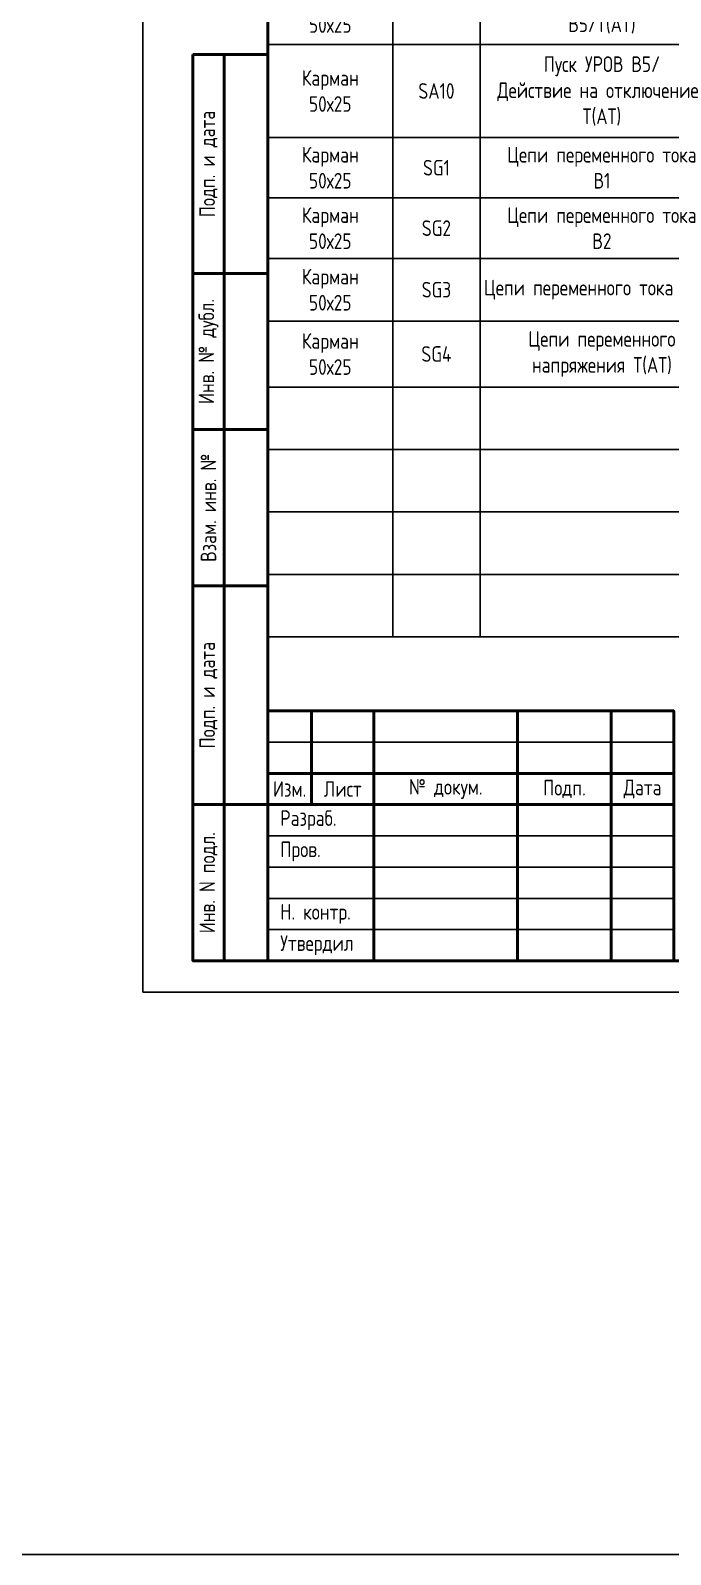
# Model space of a CAD drawing. Header units: millimetres. Extents: x -1102 to 3953, y -90 to 618.
# Drawn here: x -858 to -755.5, y -90 to 153.9 of the extents above; entities that cross this region are included whole.
import ezdxf

# ---------------------------------------------------------------- set-up
doc = ezdxf.new("R2010")
doc.units = ezdxf.units.MM
doc.styles.add('Gost_type_A', font='GOST_A.TTF')

# ---------------------------------------------------------------- blocks, each defined once
blk = doc.blocks.new('Штамп левый нижний')
at = {"lineweight": 50}
for points in [[(-12, 145), (-7, 145), (-7, 110), (-12, 110)], [(-7, 145), (0, 145), (0, 110), (-7, 110)], [(-12, 110), (-7, 110), (-7, 85), (-12, 85)], [(-7, 110), (0, 110), (0, 85), (-7, 85)], [(-12, 85), (-7, 85), (-7, 60), (-12, 60)], [(-7, 85), (0, 85), (0, 60), (-7, 60)], [(-12, 60), (-7, 60), (-7, 25), (-12, 25)], [(-7, 60), (0, 60), (0, 25), (-7, 25)], [(-12, 25), (-7, 25), (-7, 0), (-12, 0)], [(-7, 25), (0, 25), (0, 0), (-7, 0)]]:
    blk.add_lwpolyline(points, close=True, dxfattribs=at)
at = {"char_height": 2.5, "attachment_point": 5, "rotation": 90, "style": 'Gost_type_A'}
for s, insert, width in [('Подп. и дата', (-9.5, 127.5), 35), ('Инв. № дубл.', (-9.5, 97.5), 25), ('Взам. инв. №', (-9.5, 72.5), 25), ('Подп. и дата', (-9.5, 42.5), 35), ('Инв. N подл.', (-9.5, 12.5), 25)]:
    blk.add_mtext(s, dxfattribs=dict(at, insert=insert, width=width))
blk = doc.blocks.new('Формат_А4')
blk.add_lwpolyline([(0, 297), (0, 0), (-210, 0), (-210, 297)], close=True)
at = {"lineweight": 50}
blk.add_lwpolyline([(-190, 292), (-5, 292), (-5, 5), (-190, 5)], close=True, dxfattribs=at)
blk = doc.blocks.new('Штамп большой нижний текстовый')
for points in [[(-185, 40), (-178, 40), (-178, 35), (-185, 35)], [(-178, 40), (-168, 40), (-168, 35), (-178, 35)], [(-168, 40), (-145, 40), (-145, 35), (-168, 35)], [(-145, 40), (-130, 40), (-130, 35), (-145, 35)], [(-130, 40), (-120, 40), (-120, 35), (-130, 35)], [(-185, 35), (-178, 35), (-178, 30), (-185, 30)], [(-178, 35), (-168, 35), (-168, 30), (-178, 30)], [(-168, 35), (-145, 35), (-145, 30), (-168, 30)], [(-145, 35), (-130, 35), (-130, 30), (-145, 30)], [(-130, 35), (-120, 35), (-120, 30), (-130, 30)], [(-185, 25), (-168, 25), (-168, 20), (-185, 20)], [(-168, 25), (-145, 25), (-145, 20), (-168, 20)], [(-145, 25), (-130, 25), (-130, 20), (-145, 20)], [(-130, 25), (-120, 25), (-120, 20), (-130, 20)], [(-185, 20), (-168, 20), (-168, 15), (-185, 15)], [(-168, 20), (-145, 20), (-145, 15), (-168, 15)], [(-145, 20), (-130, 20), (-130, 15), (-145, 15)], [(-130, 20), (-120, 20), (-120, 15), (-130, 15)], [(-185, 15), (-168, 15), (-168, 10), (-185, 10)], [(-168, 15), (-145, 15), (-145, 10), (-168, 10)], [(-145, 15), (-130, 15), (-130, 10), (-145, 10)], [(-130, 15), (-120, 15), (-120, 10), (-130, 10)], [(-185, 10), (-168, 10), (-168, 5), (-185, 5)], [(-168, 10), (-145, 10), (-145, 5), (-168, 5)], [(-145, 10), (-130, 10), (-130, 5), (-145, 5)], [(-130, 10), (-120, 10), (-120, 5), (-130, 5)], [(-185, 5), (-168, 5), (-168, 0), (-185, 0)], [(-168, 5), (-145, 5), (-145, 0), (-168, 0)], [(-145, 5), (-130, 5), (-130, 0), (-145, 0)], [(-130, 5), (-120, 5), (-120, 0), (-130, 0)]]:
    blk.add_lwpolyline(points, close=True)
at = {"lineweight": 50}
for points in [[(-185, 40), (-120, 40), (-120, 30), (-185, 30)], [(-178, 40), (-168, 40), (-168, 30), (-178, 30)], [(-145, 40), (-130, 40), (-130, 30), (-145, 30)], [(-185, 30), (-178, 30), (-178, 25), (-185, 25)], [(-178, 30), (-168, 30), (-168, 25), (-178, 25)], [(-168, 30), (-145, 30), (-145, 25), (-168, 25)], [(-145, 30), (-130, 30), (-130, 25), (-145, 25)], [(-130, 30), (-120, 30), (-120, 25), (-130, 25)], [(-185, 25), (-168, 25), (-168, 0), (-185, 0)], [(-168, 25), (-145, 25), (-145, 0), (-168, 0)], [(-145, 25), (-130, 25), (-130, 0), (-145, 0)], [(-130, 25), (-120, 25), (-120, 0), (-130, 0)]]:
    blk.add_lwpolyline(points, close=True, dxfattribs=at)
at = {"char_height": 2.5, "style": 'Gost_type_A'}
for s, insert, width, attachment_point in [('Изм.', (-181.5, 27.5), 7, 5), ('Лист', (-173, 27.5), 10, 5), ('№ докум.', (-156.5, 27.5), 23, 5), ('Подп.', (-137.5, 27.5), 15, 5), ('Дата', (-125, 27.5), 10, 5), ('\\pxl0.8;Разраб.', (-185, 22.5), 17, 4), ('\\pxl0.8;Пров.', (-185, 17.5), 17, 4), ('\\pxl0.8;Н. контр.', (-185, 7.5), 17, 4), ('\\pxl0.8;Утвердил', (-185, 2.5), 17, 4)]:
    blk.add_mtext(s, dxfattribs=dict(at, insert=insert, width=width, attachment_point=attachment_point))
blk = doc.blocks.new('*T17')
at = {"color": 0, "linetype": 'ByBlock', "lineweight": -2, "transparency": 16777216}
for p, q in [((0, 0), (185, 0)), ((0, 0), (0, -235.18)), ((20, 0), (20, -22.61)), ((73, 0), (73, -22.61)), ((87, 0), (87, -22.61)), ((101, 0), (101, -22.61)), ((115, 0), (115, -22.61)), ((129, 0), (129, -22.61)), ((143, 0), (143, -22.61)), ((157, 0), (157, -22.61)), ((171, 0), (171, -22.61)), ((185, 0), (185, -235.18)), ((0, -22.61), (185, -22.61)), ((0, -23.61), (185, -23.61)), ((20, -23.61), (20, -235.18)), ((34, -23.61), (34, -235.18)), ((73, -23.61), (73, -235.18)), ((87, -23.61), (87, -235.18)), ((101, -23.61), (101, -235.18)), ((115, -23.61), (115, -235.18)), ((129, -23.61), (129, -235.18)), ((143, -23.61), (143, -235.18)), ((157, -23.61), (157, -235.18)), ((171, -23.61), (171, -235.18)), ((0, -33.28), (185, -33.28)), ((0, -42.95), (185, -42.95)), ((0, -52.62), (185, -52.62)), ((0, -62.29), (185, -62.29)), ((0, -71.96), (185, -71.96)), ((0, -81.63), (185, -81.63)), ((0, -91.3), (185, -91.3)), ((0, -100.97), (185, -100.97)), ((0, -110.64), (185, -110.64)), ((0, -120.31), (185, -120.31)), ((0, -129.98), (185, -129.98)), ((0, -140.37), (185, -140.37)), ((0, -155.25), (185, -155.25)), ((0, -164.92), (185, -164.92)), ((0, -174.59), (185, -174.59)), ((0, -184.62), (185, -184.62)), ((0, -195.18), (185, -195.18)), ((0, -205.18), (185, -205.18)), ((0, -215.18), (185, -215.18)), ((0, -225.18), (185, -225.18)), ((0, -235.18), (185, -235.18))]:
    blk.add_line(p, q, dxfattribs=at)
at = {"color": 0, "transparency": 16777216, "char_height": 2.5, "attachment_point": 5, "style": 'Gost_type_A'}
for s, insert, width in [('Тип таблички', (10, -11.3), 17), ('{\\H0.83333x;\\C256;Поле А \\P-90}', (80, -11.3), 11), ('{\\H0.83333x;\\C256;Поле Б\\P-30}', (94, -11.3), 11), ('{\\H0.83333x;\\C256;Поле В\\P0}', (108, -11.3), 11), ('{\\H0.83333x;\\C256;Поле Г\\P30}', (122, -11.3), 11), ('{\\H0.83333x;\\C256;Поле Д\\P90}', (136, -11.3), 11), ('{\\H0.83333x;\\C256;Поле З\\P135}', (150, -11.3), 11), ('{\\H0.83333x;\\C256;Поле И\\P180}', (164, -11.3), 11), ('{\\H0.83333x;\\C256;Поле К\\P225}', (178, -11.3), 11), ('Текст надписи', (46.5, -11.3), 50), ('Карман\\P50х25', (10, -28.44), 17), ('A1', (27, -28.44), 11), ('ИЭУ', (53.5, -28.44), 36), ('Карман\\P50х25', (10, -38.11), 17), ('A1.1', (27, -38.11), 11), ('ИЧМ ИЭУ', (53.5, -38.11), 36), ('Карман\\P50х25', (10, -47.78), 17), ('HL1', (27, -47.78), 11), ('Вызов', (53.5, -47.78), 36), ('Карман\\P50х25', (10, -57.45), 17), ('Действие на отключение\\PВ1', (53.5, -57.45), 36), ('SA1', (27, -57.45), 11), ('Карман\\P50х25', (10, -67.12), 17), ('Пуск УРОВ В1', (53.5, -67.12), 36), ('SA2', (27, -67.12), 11), ('Карман\\P50х25', (10, -76.79), 17), ('SA3', (27, -76.79), 11), ('Действие на отключение В2', (53.5, -76.79), 36), ('Карман\\P50х25', (10, -86.46), 17), ('SA4', (27, -86.46), 11), ('Пуск УРОВ В2', (53.5, -86.46), 36), ('Карман\\P50х25', (10, -96.13), 17), ('SA5', (27, -96.13), 11), ('Действие на отключение В3', (53.5, -96.13), 36), ('Карман\\P50х25', (10, -105.8), 17), ('SA6', (27, -105.8), 11), ('Пуск УРОВ В3', (53.5, -105.8), 36), ('Карман\\P50х25', (10, -115.47), 17), ('SA7', (27, -115.47), 11), ('Действие на отключение В4', (53.5, -115.47), 36), ('Карман\\P50х25', (10, -125.14), 17), ('SA8', (27, -125.14), 11), ('Пуск УРОВ В4', (53.5, -125.14), 36), ('Карман\\P50х25', (10, -135.17), 17), ('SA9', (27, -135.17), 11), ('Действие на отключение В5{\\C256;/Т(АТ)}', (53.5, -135.17), 36), ('{\\C256;Пуск УРОВ В5/ \\P}Действие на отключение  {\\C256;Т(АТ)}', (53.5, -147.81), 36), ('Карман\\P50х25', (10, -147.81), 17), ('SA10', (27, -147.81), 11), ('Карман\\P50х25', (10, -160.09), 17), ('Цепи переменного тока \\PВ1', (53.5, -160.09), 36), ('SG1', (27, -160.09), 11), ('Карман\\P50х25', (10, -169.76), 17), ('Цепи переменного тока \\PВ2', (53.5, -169.76), 36), ('SG2', (27, -169.76), 11), ('Карман\\P50х25', (10, -179.61), 17), ('Цепи переменного тока {\\C256;Т(АТ)}', (53.5, -179.61), 36), ('SG3', (27, -179.61), 11), ('Карман\\P50х25', (10, -189.9), 17), ('{\\C256;Цепи переменного \\Pнапряжения Т(АТ)}', (53.5, -189.9), 36), ('SG4', (27, -189.9), 11)]:
    blk.add_mtext(s, dxfattribs=dict(at, insert=insert, width=width))

msp = doc.modelspace()

# ---------------------------------------------------------------- linework, layer by layer
msp.add_lwpolyline([(-1102, 618), (3953, 618), (3953, -90), (-1102, -90)], close=True)

# ---------------------------------------------------------------- block references
for name, p in [('Формат_А4', (-630, 0)), ('*T17', (-820, 292)), ('Штамп левый нижний', (-820, 5)), ('Штамп большой нижний текстовый', (-635, 5))]:
    msp.add_blockref(name, p)

doc.saveas('drawing.dxf')
